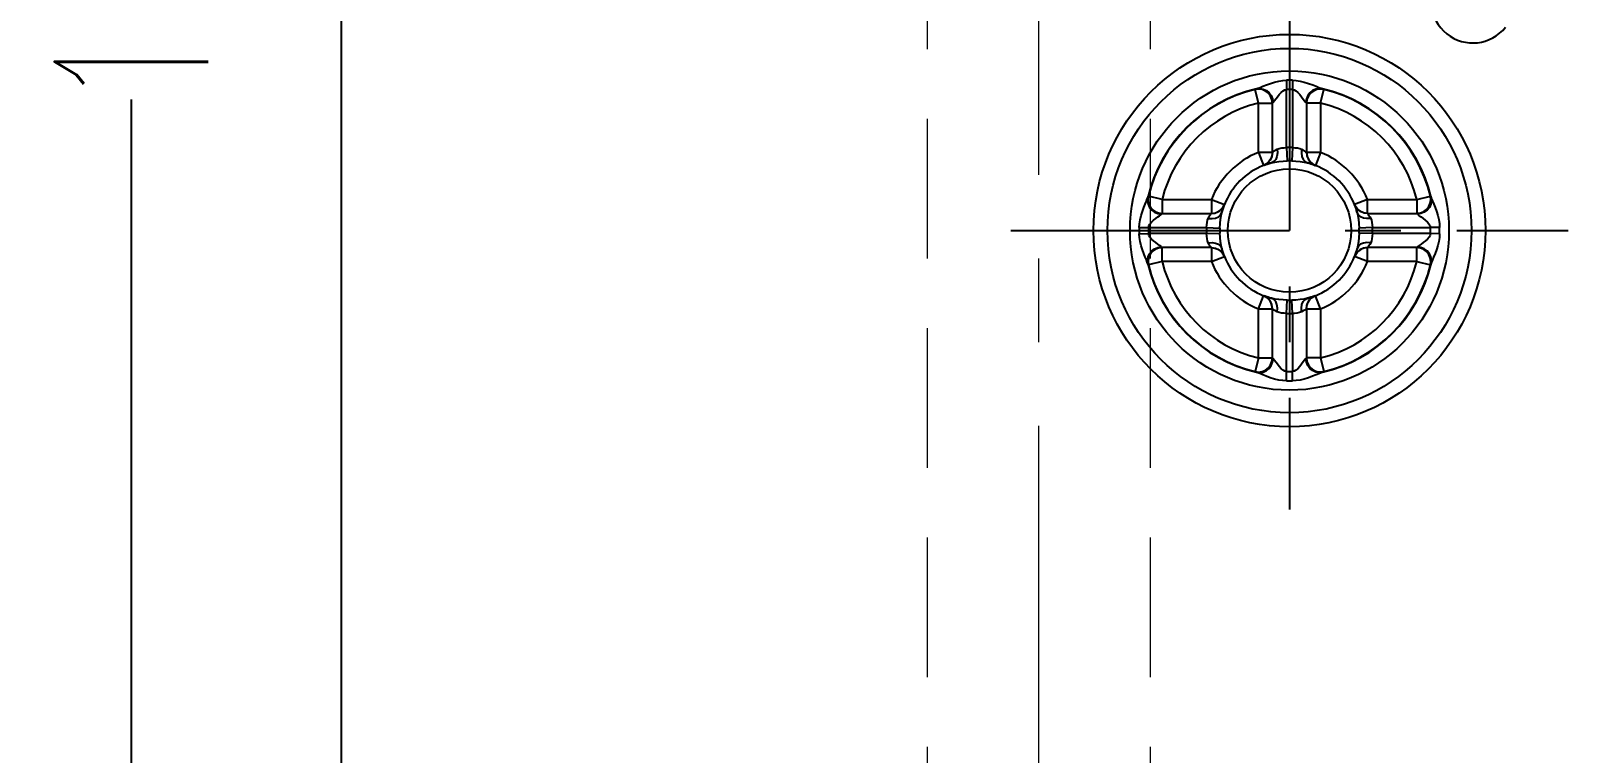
# Model space of a CAD drawing. Header units: millimetres. Extents: x 35888 to 37096, y -21952 to -21097.
# Drawn here: x 36757 to 36812.2, y -21456.6 to -21430.7 of the extents above; entities that cross this region are included whole.
import ezdxf

# ---------------------------------------------------------------- set-up
doc = ezdxf.new("R2010")
doc.units = ezdxf.units.MM
doc.header["$LTSCALE"] = 8
doc.linetypes.add('CENTER', pattern=[2, 1.25, -0.25, 0.25, -0.25])
doc.linetypes.add('HIDDEN', pattern=[0.375, 0.25, -0.125])
doc.layers.get('DEFPOINTS').update_dxf_attribs({"color": 6})
for name, color, linetype in [('Cav-cor', 30, 'Continuous'), ('DEFAULT_1', 7, 'CENTER'), ('Ru', 8, 'Continuous')]:
    doc.layers.add(name, color=color, linetype=linetype)
doc.layers.add('dim', color=3, linetype='Continuous', lineweight=15)
doc.layers.add('WR', color=122, linetype='HIDDEN', lineweight=18)
doc.styles.get("Standard").update_dxf_attribs({"font": 'txt.shx', "width": 0.67, "bigfont": 'chineset.shx'})
doc.dimstyles.new('ISO-25', dxfattribs={"dimtxt": 5.5, "dimasz": 4, "dimexe": 0.3, "dimexo": 0.3, "dimtad": 0, "dimzin": 1, "dimdsep": 46, "dimtxsty": 'Standard', "dimcen": 0, "dimclrd": 3, "dimclre": 3, "dimclrt": 7, "dimazin": 0, "dimtfac": 1, "dimtofl": 0, "dimtmove": 0, "dimatfit": 0, "dimfxl": 0, "dimarcsym": 0})

# ---------------------------------------------------------------- blocks, each defined once
blk = doc.blocks.new('*D29408')
at = {"layer": 'DEFPOINTS', "color": 0}
for p in [(36760.647, -21324.87), (36768.188, -21324.87), (36780.188, -21494.87)]:
    blk.add_point(p, dxfattribs=at)
at = {"layer": 'dim', "color": 3, "lineweight": -2}
for p, q in [((36767.888, -21324.87), (36760.347, -21324.87)), ((36760.647, -21328.87), (36760.647, -21416.568)), ((36760.647, -21490.87), (36760.647, -21433.172)), ((36779.888, -21494.87), (36760.347, -21494.87))]:
    blk.add_line(p, q, dxfattribs=at)
at = {"layer": 'dim', "color": 3}
for points in [[(36761.313, -21328.87), (36759.98, -21328.87), (36760.647, -21324.87)], [(36759.98, -21490.87), (36761.313, -21490.87), (36760.647, -21494.87)]]:
    blk.add_solid(points, dxfattribs=at)
at = {"layer": 'dim', "color": 7, "insert": (36760.647, -21424.87), "char_height": 5.5, "attachment_point": 5, "rotation": 90}
blk.add_mtext('170.00', dxfattribs=at)

msp = doc.modelspace()

# ---------------------------------------------------------------- linework, layer by layer
at = {"layer": 'Cav-cor', "color": 1}
for p, q in [((36768.188, -21484.87), (36768.188, -21209.87)), ((36801.083, -21432.8), (36800.954, -21432.814)), ((36800.954, -21432.814), (36800.959, -21432.804)), ((36801.073, -21433.302), (36800.954, -21432.814)), ((36801.432, -21432.95), (36801.33, -21432.87)), ((36802.076, -21432.484), (36802.083, -21432.816)), ((36802.083, -21434.897), (36802.083, -21432.816)), ((36802.299, -21432.484), (36802.292, -21432.816)), ((36802.292, -21432.816), (36802.292, -21434.897)), ((36803.045, -21432.87), (36802.943, -21432.95)), ((36803.302, -21433.302), (36803.421, -21432.814)), ((36803.416, -21432.804), (36803.421, -21432.814)), ((36801.073, -21433.302), (36801.576, -21433.302)), ((36801.073, -21435.068), (36801.073, -21433.302)), ((36801.576, -21435.068), (36801.576, -21433.302)), ((36801.58, -21433.152), (36801.599, -21433.279)), ((36802.795, -21433.152), (36802.777, -21433.279)), ((36802.816, -21433.174), (36802.799, -21433.302)), ((36803.302, -21433.302), (36802.799, -21433.302)), ((36802.799, -21433.302), (36802.799, -21435.068)), ((36803.302, -21433.302), (36803.302, -21435.068)), ((36801.073, -21435.068), (36801.259, -21435.535)), ((36801.576, -21435.068), (36801.073, -21435.068)), ((36801.58, -21435.066), (36801.558, -21435.214)), ((36801.576, -21435.068), (36801.578, -21435.067)), ((36802.083, -21434.897), (36802.1, -21435.374)), ((36802.292, -21434.897), (36802.276, -21435.374)), ((36802.795, -21435.066), (36802.817, -21435.214)), ((36803.302, -21435.068), (36802.799, -21435.068)), ((36803.302, -21435.068), (36803.116, -21435.535)), ((36801.363, -21435.479), (36801.259, -21435.535)), ((36801.392, -21435.459), (36801.263, -21435.534)), ((36801.452, -21435.399), (36801.363, -21435.479)), ((36801.493, -21435.349), (36801.392, -21435.459)), ((36801.558, -21435.214), (36801.493, -21435.349)), ((36801.628, -21435.399), (36801.546, -21435.441)), ((36802.714, -21435.416), (36802.829, -21435.441)), ((36802.747, -21435.399), (36802.829, -21435.441)), ((36802.817, -21435.214), (36802.882, -21435.349)), ((36802.829, -21435.441), (36802.898, -21435.46)), ((36802.882, -21435.349), (36802.983, -21435.459)), ((36802.923, -21435.399), (36803.012, -21435.479)), ((36802.983, -21435.459), (36803.112, -21435.534)), ((36803.012, -21435.479), (36803.116, -21435.535)), ((36803.114, -21435.534), (36803.116, -21435.535)), ((36797.122, -21436.642), (36797.132, -21436.636)), ((36797.62, -21436.755), (36797.132, -21436.636)), ((36797.62, -21436.755), (36799.386, -21436.755)), ((36797.62, -21436.755), (36797.62, -21437.258)), ((36799.386, -21436.755), (36799.853, -21436.941)), ((36799.386, -21436.755), (36799.386, -21437.258)), ((36804.989, -21436.755), (36804.522, -21436.941)), ((36804.989, -21436.755), (36806.755, -21436.755)), ((36804.989, -21437.258), (36804.989, -21436.755)), ((36806.755, -21436.755), (36807.243, -21436.636)), ((36806.755, -21436.755), (36806.755, -21437.258)), ((36807.243, -21436.636), (36807.254, -21436.642)), ((36807.257, -21436.765), (36807.243, -21436.636)), ((36797.188, -21437.012), (36797.268, -21437.114)), ((36797.47, -21437.262), (36797.596, -21437.281)), ((36797.492, -21437.241), (36797.62, -21437.258)), ((36797.62, -21437.258), (36799.386, -21437.258)), ((36799.384, -21437.262), (36799.532, -21437.24)), ((36799.532, -21437.24), (36799.667, -21437.176)), ((36799.667, -21437.176), (36799.776, -21437.074)), ((36799.716, -21437.311), (36799.758, -21437.228)), ((36799.717, -21437.134), (36799.797, -21437.045)), ((36799.735, -21437.336), (36799.746, -21437.279)), ((36799.746, -21437.279), (36799.758, -21437.228)), ((36799.758, -21437.228), (36799.778, -21437.159)), ((36799.776, -21437.074), (36799.852, -21436.945)), ((36799.797, -21437.045), (36799.853, -21436.941)), ((36799.852, -21436.943), (36799.853, -21436.941)), ((36804.579, -21437.046), (36804.522, -21436.941)), ((36804.599, -21437.074), (36804.524, -21436.945)), ((36804.66, -21437.135), (36804.579, -21437.046)), ((36804.708, -21437.176), (36804.599, -21437.074)), ((36804.659, -21437.311), (36804.617, -21437.228)), ((36804.617, -21437.228), (36804.629, -21437.279)), ((36804.843, -21437.24), (36804.708, -21437.176)), ((36804.991, -21437.262), (36804.843, -21437.24)), ((36804.989, -21437.258), (36806.755, -21437.258)), ((36804.989, -21437.258), (36804.99, -21437.26)), ((36806.905, -21437.262), (36806.779, -21437.281)), ((36807.107, -21437.114), (36807.187, -21437.012)), ((36796.801, -21437.758), (36797.134, -21437.765)), ((36797.134, -21437.765), (36799.215, -21437.765)), ((36799.215, -21437.765), (36799.692, -21437.782)), ((36804.66, -21437.466), (36804.675, -21437.618)), ((36804.675, -21437.618), (36804.683, -21437.782)), ((36805.161, -21437.765), (36804.683, -21437.782)), ((36805.161, -21437.765), (36807.242, -21437.765)), ((36807.133, -21437.565), (36807.192, -21437.634)), ((36807.574, -21437.758), (36807.242, -21437.765)), ((36796.801, -21437.982), (36797.134, -21437.975)), ((36799.215, -21437.975), (36797.134, -21437.975)), ((36797.242, -21438.175), (36797.183, -21438.106)), ((36797.47, -21438.477), (36797.596, -21438.459)), ((36799.215, -21437.975), (36799.692, -21437.958)), ((36799.701, -21438.121), (36799.692, -21437.958)), ((36799.715, -21438.274), (36799.701, -21438.121)), ((36799.716, -21438.429), (36799.758, -21438.511)), ((36799.758, -21438.511), (36799.746, -21438.46)), ((36804.659, -21438.429), (36804.617, -21438.511)), ((36804.629, -21438.46), (36804.617, -21438.511)), ((36804.641, -21438.403), (36804.629, -21438.46)), ((36805.161, -21437.975), (36804.683, -21437.958)), ((36807.242, -21437.975), (36805.161, -21437.975)), ((36806.905, -21438.477), (36806.779, -21438.459)), ((36807.574, -21437.982), (36807.242, -21437.975)), ((36797.118, -21438.974), (36797.132, -21439.103)), ((36797.62, -21438.984), (36797.132, -21439.103)), ((36797.268, -21438.625), (36797.188, -21438.727)), ((36799.386, -21438.482), (36797.62, -21438.482)), ((36797.62, -21438.984), (36797.62, -21438.482)), ((36799.386, -21438.984), (36797.62, -21438.984)), ((36799.384, -21438.477), (36799.532, -21438.499)), ((36799.386, -21438.482), (36799.385, -21438.479)), ((36799.386, -21438.482), (36799.386, -21438.984)), ((36799.386, -21438.984), (36799.853, -21438.798)), ((36799.532, -21438.499), (36799.667, -21438.564)), ((36799.667, -21438.564), (36799.776, -21438.665)), ((36799.716, -21438.605), (36799.796, -21438.693)), ((36799.776, -21438.665), (36799.852, -21438.795)), ((36799.796, -21438.693), (36799.853, -21438.798)), ((36804.579, -21438.694), (36804.522, -21438.798)), ((36804.523, -21438.796), (36804.522, -21438.798)), ((36804.989, -21438.984), (36804.522, -21438.798)), ((36804.599, -21438.665), (36804.524, -21438.795)), ((36804.659, -21438.606), (36804.579, -21438.694)), ((36804.617, -21438.511), (36804.597, -21438.581)), ((36804.708, -21438.564), (36804.599, -21438.665)), ((36804.843, -21438.499), (36804.708, -21438.564)), ((36804.991, -21438.477), (36804.843, -21438.499)), ((36806.755, -21438.482), (36804.989, -21438.482)), ((36804.989, -21438.984), (36804.989, -21438.482)), ((36806.755, -21438.984), (36804.989, -21438.984)), ((36806.884, -21438.498), (36806.755, -21438.482)), ((36806.755, -21438.984), (36806.755, -21438.482)), ((36806.755, -21438.984), (36807.243, -21439.103)), ((36807.187, -21438.727), (36807.107, -21438.625)), ((36797.132, -21439.103), (36797.122, -21439.098)), ((36807.254, -21439.098), (36807.243, -21439.103)), ((36801.073, -21440.671), (36801.259, -21440.204)), ((36801.073, -21440.671), (36801.576, -21440.671)), ((36801.073, -21442.437), (36801.073, -21440.671)), ((36801.261, -21440.205), (36801.259, -21440.204)), ((36801.363, -21440.261), (36801.259, -21440.204)), ((36801.392, -21440.281), (36801.263, -21440.206)), ((36801.452, -21440.341), (36801.363, -21440.261)), ((36801.493, -21440.391), (36801.392, -21440.281)), ((36801.546, -21440.299), (36801.477, -21440.28)), ((36801.558, -21440.525), (36801.493, -21440.391)), ((36801.628, -21440.341), (36801.546, -21440.299)), ((36801.662, -21440.324), (36801.546, -21440.299)), ((36801.58, -21440.673), (36801.558, -21440.525)), ((36801.576, -21442.437), (36801.576, -21440.671)), ((36802.083, -21440.843), (36802.1, -21440.366)), ((36802.292, -21440.843), (36802.276, -21440.366)), ((36802.747, -21440.341), (36802.829, -21440.299)), ((36802.795, -21440.673), (36802.817, -21440.525)), ((36802.799, -21440.671), (36802.797, -21440.672)), ((36802.799, -21440.671), (36803.302, -21440.671)), ((36802.799, -21440.671), (36802.799, -21442.437)), ((36802.817, -21440.525), (36802.882, -21440.391)), ((36802.882, -21440.391), (36802.983, -21440.281)), ((36802.923, -21440.342), (36803.011, -21440.261)), ((36802.983, -21440.281), (36803.112, -21440.206)), ((36803.011, -21440.261), (36803.116, -21440.204)), ((36803.302, -21440.671), (36803.116, -21440.204)), ((36803.302, -21440.671), (36803.302, -21442.437)), ((36802.083, -21442.924), (36802.083, -21440.843)), ((36802.292, -21440.843), (36802.292, -21442.924)), ((36801.073, -21442.437), (36800.954, -21442.925)), ((36801.073, -21442.437), (36801.576, -21442.437)), ((36801.33, -21442.869), (36801.432, -21442.789)), ((36801.559, -21442.566), (36801.576, -21442.437)), ((36801.58, -21442.587), (36801.599, -21442.461)), ((36802.795, -21442.587), (36802.777, -21442.461)), ((36803.302, -21442.437), (36802.799, -21442.437)), ((36802.943, -21442.789), (36803.045, -21442.869)), ((36803.302, -21442.437), (36803.421, -21442.925)), ((36800.959, -21442.936), (36800.954, -21442.925)), ((36802.076, -21443.256), (36802.083, -21442.924)), ((36802.299, -21443.256), (36802.292, -21442.924)), ((36803.292, -21442.94), (36803.421, -21442.925)), ((36803.421, -21442.925), (36803.416, -21442.936))]:
    msp.add_line(p, q, dxfattribs=at)
for points in [[(36800.959, -21432.804), (36800.965, -21432.801), (36800.978, -21432.796), (36801, -21432.789)], [(36800.959, -21432.804), (36801.088, -21432.79), (36801.216, -21432.809), (36801.335, -21432.86), (36801.437, -21432.94), (36801.515, -21433.044), (36801.564, -21433.164), (36801.58, -21433.292)], [(36801, -21432.789), (36801.053, -21432.771), (36801.131, -21432.74), (36801.233, -21432.699), (36801.358, -21432.649), (36801.503, -21432.596), (36801.655, -21432.549), (36801.804, -21432.514)], [(36801, -21432.789), (36801.123, -21432.778), (36801.245, -21432.799), (36801.358, -21432.851), (36801.456, -21432.931), (36801.532, -21433.034), (36801.58, -21433.152)], [(36801.33, -21432.87), (36801.211, -21432.819), (36801.083, -21432.8)], [(36801.576, -21433.302), (36801.559, -21433.174), (36801.51, -21433.054), (36801.432, -21432.95)], [(36801.804, -21432.514), (36801.945, -21432.492), (36802.076, -21432.484)], [(36801.819, -21432.994), (36801.887, -21432.92), (36801.956, -21432.863)], [(36801.956, -21432.863), (36802.021, -21432.828), (36802.083, -21432.816)], [(36802.292, -21432.816), (36802.353, -21432.828), (36802.419, -21432.862), (36802.488, -21432.919), (36802.557, -21432.995), (36802.623, -21433.079)], [(36802.299, -21432.484), (36802.429, -21432.492), (36802.57, -21432.513)], [(36802.57, -21432.513), (36802.72, -21432.549), (36802.874, -21432.596), (36803.021, -21432.65), (36803.146, -21432.7), (36803.246, -21432.741), (36803.323, -21432.772), (36803.375, -21432.789)], [(36803.375, -21432.789), (36803.253, -21432.778), (36803.131, -21432.799), (36803.017, -21432.851), (36802.919, -21432.931), (36802.844, -21433.034), (36802.795, -21433.152)], [(36803.416, -21432.804), (36803.287, -21432.79), (36803.159, -21432.809), (36803.04, -21432.86), (36802.939, -21432.94), (36802.861, -21433.044), (36802.812, -21433.164), (36802.795, -21433.292)], [(36802.943, -21432.95), (36802.865, -21433.054), (36802.816, -21433.174)], [(36803.421, -21432.814), (36803.292, -21432.8), (36803.164, -21432.819), (36803.045, -21432.87)], [(36803.375, -21432.789), (36803.397, -21432.796), (36803.411, -21432.801), (36803.416, -21432.804)], [(36801.599, -21433.279), (36801.622, -21433.257), (36801.656, -21433.213)], [(36801.656, -21433.213), (36801.754, -21433.076), (36801.819, -21432.994)], [(36802.623, -21433.079), (36802.72, -21433.215), (36802.754, -21433.257), (36802.777, -21433.279)], [(36801.576, -21435.068), (36801.561, -21435.187), (36801.519, -21435.3), (36801.452, -21435.399)], [(36801.587, -21435.061), (36801.608, -21435.045), (36801.643, -21435.02), (36801.692, -21434.988), (36801.75, -21434.955)], [(36801.75, -21434.955), (36801.758, -21435.091), (36801.738, -21435.217), (36801.694, -21435.322), (36801.628, -21435.399)], [(36801.75, -21434.955), (36801.822, -21434.928), (36801.909, -21434.912)], [(36801.909, -21434.912), (36802.002, -21434.903), (36802.083, -21434.897)], [(36802.292, -21434.897), (36802.377, -21434.903), (36802.471, -21434.912), (36802.556, -21434.928), (36802.625, -21434.955)], [(36802.625, -21434.955), (36802.618, -21435.091), (36802.637, -21435.217), (36802.681, -21435.322), (36802.747, -21435.399)], [(36802.625, -21434.955), (36802.683, -21434.988), (36802.732, -21435.02), (36802.767, -21435.045), (36802.788, -21435.061), (36802.795, -21435.066)], [(36802.799, -21435.068), (36802.814, -21435.187), (36802.856, -21435.3), (36802.923, -21435.399)], [(36801.266, -21435.533), (36801.28, -21435.527), (36801.29, -21435.523), (36801.304, -21435.518), (36801.321, -21435.512), (36801.34, -21435.504), (36801.363, -21435.496), (36801.39, -21435.487), (36801.421, -21435.477), (36801.455, -21435.466), (36801.494, -21435.455), (36801.536, -21435.443), (36801.546, -21435.441)], [(36801.546, -21435.441), (36801.665, -21435.415), (36801.809, -21435.395)], [(36801.809, -21435.395), (36801.964, -21435.381), (36802.1, -21435.374)], [(36802.276, -21435.374), (36802.416, -21435.381), (36802.574, -21435.395), (36802.714, -21435.416)], [(36802.898, -21435.46), (36802.953, -21435.477), (36802.998, -21435.491), (36803.034, -21435.504), (36803.062, -21435.514), (36803.084, -21435.522), (36803.098, -21435.528), (36803.108, -21435.532)], [(36796.832, -21437.482), (36796.869, -21437.33), (36796.915, -21437.182), (36796.965, -21437.044), (36797.015, -21436.919), (36797.058, -21436.815), (36797.089, -21436.736), (36797.107, -21436.682)], [(36797.107, -21436.682), (36797.096, -21436.805), (36797.117, -21436.927), (36797.169, -21437.04), (36797.249, -21437.138), (36797.352, -21437.214), (36797.47, -21437.262)], [(36797.107, -21436.682), (36797.114, -21436.66), (36797.119, -21436.647), (36797.122, -21436.642)], [(36797.122, -21436.642), (36797.108, -21436.77), (36797.127, -21436.898), (36797.178, -21437.017), (36797.258, -21437.119), (36797.362, -21437.197), (36797.481, -21437.246), (36797.61, -21437.262)], [(36797.132, -21436.636), (36797.118, -21436.765), (36797.137, -21436.893), (36797.188, -21437.012)], [(36807.254, -21436.642), (36807.268, -21436.77), (36807.248, -21436.898), (36807.197, -21437.017), (36807.117, -21437.119), (36807.014, -21437.197), (36806.894, -21437.246), (36806.765, -21437.262)], [(36807.268, -21436.682), (36807.279, -21436.805), (36807.258, -21436.927), (36807.206, -21437.04), (36807.126, -21437.138), (36807.024, -21437.214), (36806.905, -21437.262)], [(36807.187, -21437.012), (36807.238, -21436.893), (36807.257, -21436.765)], [(36807.254, -21436.642), (36807.257, -21436.647), (36807.261, -21436.66), (36807.268, -21436.682)], [(36807.268, -21436.682), (36807.286, -21436.736), (36807.318, -21436.815), (36807.361, -21436.919), (36807.41, -21437.043), (36807.46, -21437.18), (36807.506, -21437.327), (36807.542, -21437.477)], [(36797.134, -21437.765), (36797.146, -21437.703), (36797.182, -21437.636), (36797.24, -21437.566), (36797.314, -21437.5), (36797.392, -21437.438), (36797.468, -21437.383), (36797.53, -21437.338), (36797.574, -21437.304), (36797.596, -21437.281)], [(36797.268, -21437.114), (36797.372, -21437.192), (36797.492, -21437.241)], [(36799.273, -21437.433), (36799.305, -21437.375), (36799.337, -21437.327), (36799.363, -21437.291), (36799.379, -21437.269), (36799.384, -21437.262)], [(36799.273, -21437.433), (36799.409, -21437.44), (36799.535, -21437.421), (36799.64, -21437.376), (36799.716, -21437.311)], [(36799.386, -21437.258), (36799.505, -21437.244), (36799.617, -21437.202), (36799.717, -21437.134)], [(36799.692, -21437.782), (36799.701, -21437.618), (36799.715, -21437.466), (36799.735, -21437.336)], [(36799.778, -21437.159), (36799.794, -21437.105), (36799.809, -21437.06), (36799.822, -21437.023), (36799.832, -21436.995), (36799.84, -21436.974), (36799.846, -21436.96), (36799.85, -21436.95)], [(36804.525, -21436.948), (36804.531, -21436.962), (36804.534, -21436.973), (36804.54, -21436.986), (36804.546, -21437.003), (36804.553, -21437.023), (36804.561, -21437.046), (36804.57, -21437.072), (36804.58, -21437.103), (36804.591, -21437.137), (36804.602, -21437.176), (36804.614, -21437.219), (36804.617, -21437.228)], [(36804.629, -21437.279), (36804.641, -21437.336), (36804.66, -21437.466)], [(36805.103, -21437.433), (36804.966, -21437.44), (36804.841, -21437.421), (36804.735, -21437.376), (36804.659, -21437.311)], [(36804.989, -21437.258), (36804.87, -21437.244), (36804.759, -21437.202), (36804.66, -21437.135)], [(36804.996, -21437.269), (36805.013, -21437.291), (36805.038, -21437.327), (36805.07, -21437.375), (36805.103, -21437.433)], [(36806.755, -21437.258), (36806.884, -21437.241), (36807.004, -21437.192), (36807.107, -21437.114)], [(36806.779, -21437.281), (36806.801, -21437.304), (36806.845, -21437.339), (36806.908, -21437.384), (36806.983, -21437.438), (36807.061, -21437.499), (36807.133, -21437.565)], [(36796.801, -21437.758), (36796.81, -21437.626), (36796.832, -21437.482)], [(36799.215, -21437.765), (36799.222, -21437.667), (36799.232, -21437.576), (36799.247, -21437.497), (36799.273, -21437.433)], [(36805.103, -21437.433), (36805.128, -21437.497), (36805.144, -21437.576)], [(36805.144, -21437.576), (36805.153, -21437.667), (36805.161, -21437.765)], [(36807.192, -21437.634), (36807.229, -21437.702), (36807.242, -21437.765)], [(36807.542, -21437.477), (36807.565, -21437.624), (36807.574, -21437.758)], [(36796.833, -21438.262), (36796.81, -21438.115), (36796.801, -21437.982)], [(36797.107, -21439.057), (36797.089, -21439.003), (36797.057, -21438.924), (36797.015, -21438.82), (36796.965, -21438.697), (36796.915, -21438.559), (36796.87, -21438.413), (36796.833, -21438.262)], [(36797.183, -21438.106), (36797.147, -21438.037), (36797.134, -21437.975)], [(36797.596, -21438.459), (36797.574, -21438.435), (36797.53, -21438.401), (36797.467, -21438.356), (36797.393, -21438.302), (36797.315, -21438.241), (36797.242, -21438.175)], [(36799.232, -21438.164), (36799.222, -21438.073), (36799.215, -21437.975)], [(36799.273, -21438.307), (36799.247, -21438.242), (36799.232, -21438.164)], [(36799.273, -21438.307), (36799.409, -21438.3), (36799.535, -21438.319), (36799.64, -21438.363), (36799.716, -21438.429)], [(36799.379, -21438.47), (36799.363, -21438.449), (36799.337, -21438.413), (36799.305, -21438.365), (36799.273, -21438.307)], [(36799.746, -21438.46), (36799.735, -21438.403), (36799.715, -21438.274)], [(36804.683, -21437.958), (36804.675, -21438.121), (36804.66, -21438.274), (36804.641, -21438.403)], [(36805.103, -21438.307), (36804.966, -21438.3), (36804.841, -21438.319), (36804.735, -21438.363), (36804.659, -21438.429)], [(36805.103, -21438.307), (36805.07, -21438.365), (36805.038, -21438.413), (36805.013, -21438.449), (36804.996, -21438.47), (36804.991, -21438.477)], [(36805.161, -21437.975), (36805.153, -21438.073), (36805.144, -21438.164), (36805.128, -21438.242), (36805.103, -21438.307)], [(36807.242, -21437.975), (36807.229, -21438.037), (36807.193, -21438.104), (36807.135, -21438.173), (36807.062, -21438.24), (36806.983, -21438.302), (36806.908, -21438.356), (36806.845, -21438.401), (36806.801, -21438.435), (36806.779, -21438.459)], [(36807.543, -21438.258), (36807.507, -21438.409), (36807.46, -21438.557), (36807.41, -21438.696), (36807.36, -21438.821), (36807.318, -21438.925), (36807.286, -21439.004), (36807.268, -21439.057)], [(36807.574, -21437.982), (36807.565, -21438.114), (36807.543, -21438.258)], [(36797.107, -21439.057), (36797.096, -21438.935), (36797.117, -21438.813), (36797.169, -21438.699), (36797.249, -21438.601), (36797.352, -21438.526), (36797.47, -21438.477)], [(36797.122, -21439.098), (36797.108, -21438.969), (36797.127, -21438.841), (36797.178, -21438.722), (36797.258, -21438.621), (36797.362, -21438.543), (36797.481, -21438.494), (36797.61, -21438.477)], [(36797.188, -21438.727), (36797.137, -21438.846), (36797.118, -21438.974)], [(36797.62, -21438.482), (36797.492, -21438.498), (36797.372, -21438.547), (36797.268, -21438.625)], [(36799.386, -21438.482), (36799.505, -21438.496), (36799.617, -21438.538), (36799.716, -21438.605)], [(36799.85, -21438.792), (36799.845, -21438.777), (36799.841, -21438.767), (36799.836, -21438.754), (36799.829, -21438.737), (36799.822, -21438.717), (36799.814, -21438.694), (36799.805, -21438.667), (36799.795, -21438.637), (36799.784, -21438.602), (36799.773, -21438.564), (36799.761, -21438.521), (36799.758, -21438.511)], [(36804.597, -21438.581), (36804.581, -21438.635), (36804.566, -21438.68), (36804.553, -21438.716), (36804.543, -21438.745), (36804.535, -21438.766), (36804.53, -21438.78), (36804.526, -21438.79)], [(36804.989, -21438.482), (36804.87, -21438.496), (36804.758, -21438.538), (36804.659, -21438.606)], [(36807.254, -21439.098), (36807.268, -21438.969), (36807.248, -21438.841), (36807.197, -21438.722), (36807.117, -21438.621), (36807.014, -21438.543), (36806.894, -21438.494), (36806.765, -21438.477)], [(36807.107, -21438.625), (36807.004, -21438.547), (36806.884, -21438.498)], [(36807.268, -21439.057), (36807.279, -21438.935), (36807.258, -21438.813), (36807.206, -21438.699), (36807.126, -21438.601), (36807.024, -21438.526), (36806.905, -21438.477)], [(36807.243, -21439.103), (36807.257, -21438.974), (36807.238, -21438.846), (36807.187, -21438.727)], [(36797.122, -21439.098), (36797.119, -21439.093), (36797.114, -21439.079), (36797.107, -21439.057)], [(36807.268, -21439.057), (36807.261, -21439.079), (36807.257, -21439.093), (36807.254, -21439.098)], [(36801.477, -21440.28), (36801.423, -21440.263), (36801.378, -21440.248), (36801.341, -21440.235), (36801.313, -21440.225), (36801.292, -21440.217), (36801.278, -21440.212), (36801.268, -21440.208)], [(36801.576, -21440.671), (36801.561, -21440.552), (36801.519, -21440.44), (36801.452, -21440.341)], [(36801.75, -21440.785), (36801.692, -21440.752), (36801.643, -21440.72), (36801.608, -21440.694), (36801.587, -21440.678), (36801.58, -21440.673)], [(36801.75, -21440.785), (36801.758, -21440.649), (36801.738, -21440.523), (36801.694, -21440.418), (36801.628, -21440.341)], [(36802.1, -21440.366), (36801.959, -21440.358), (36801.801, -21440.344), (36801.662, -21440.324)], [(36802.567, -21440.345), (36802.411, -21440.359), (36802.276, -21440.366)], [(36802.829, -21440.299), (36802.71, -21440.325), (36802.567, -21440.345)], [(36802.625, -21440.785), (36802.618, -21440.649), (36802.637, -21440.523), (36802.681, -21440.418), (36802.747, -21440.341)], [(36802.799, -21440.671), (36802.814, -21440.553), (36802.855, -21440.441), (36802.923, -21440.342)], [(36803.109, -21440.207), (36803.095, -21440.213), (36803.085, -21440.217), (36803.071, -21440.222), (36803.055, -21440.228), (36803.035, -21440.235), (36803.012, -21440.243), (36802.985, -21440.252), (36802.955, -21440.262), (36802.92, -21440.273), (36802.882, -21440.285), (36802.839, -21440.296), (36802.829, -21440.299)], [(36802.083, -21440.843), (36801.998, -21440.836), (36801.904, -21440.827), (36801.82, -21440.811), (36801.75, -21440.785)], [(36802.467, -21440.828), (36802.374, -21440.837), (36802.292, -21440.843)], [(36802.625, -21440.785), (36802.553, -21440.812), (36802.467, -21440.828)], [(36802.788, -21440.678), (36802.767, -21440.694), (36802.732, -21440.72), (36802.683, -21440.752), (36802.625, -21440.785)], [(36800.954, -21442.925), (36801.083, -21442.94), (36801.211, -21442.92), (36801.33, -21442.869)], [(36800.959, -21442.936), (36801.088, -21442.95), (36801.216, -21442.931), (36801.335, -21442.879), (36801.437, -21442.799), (36801.515, -21442.696), (36801.564, -21442.576), (36801.58, -21442.448)], [(36801, -21442.95), (36801.123, -21442.961), (36801.245, -21442.94), (36801.358, -21442.888), (36801.456, -21442.808), (36801.532, -21442.706), (36801.58, -21442.587)], [(36801.432, -21442.789), (36801.51, -21442.686), (36801.559, -21442.566)], [(36801.753, -21442.661), (36801.655, -21442.525), (36801.622, -21442.483), (36801.599, -21442.461)], [(36802.083, -21442.924), (36802.022, -21442.911), (36801.956, -21442.877), (36801.888, -21442.82), (36801.818, -21442.744), (36801.753, -21442.661)], [(36802.419, -21442.877), (36802.354, -21442.911), (36802.292, -21442.924)], [(36802.557, -21442.745), (36802.488, -21442.82), (36802.419, -21442.877)], [(36802.72, -21442.526), (36802.621, -21442.663), (36802.557, -21442.745)], [(36802.777, -21442.461), (36802.753, -21442.483), (36802.72, -21442.526)], [(36803.416, -21442.936), (36803.287, -21442.95), (36803.159, -21442.931), (36803.04, -21442.879), (36802.939, -21442.799), (36802.861, -21442.696), (36802.812, -21442.576), (36802.795, -21442.448)], [(36803.375, -21442.95), (36803.253, -21442.961), (36803.131, -21442.94), (36803.017, -21442.888), (36802.919, -21442.808), (36802.844, -21442.706), (36802.795, -21442.587)], [(36802.799, -21442.437), (36802.816, -21442.566), (36802.865, -21442.686), (36802.943, -21442.789)], [(36803.045, -21442.869), (36803.164, -21442.92), (36803.292, -21442.94)], [(36801, -21442.95), (36800.978, -21442.944), (36800.965, -21442.939), (36800.959, -21442.936)], [(36801.805, -21443.226), (36801.655, -21443.191), (36801.501, -21443.143), (36801.354, -21443.09), (36801.229, -21443.039), (36801.129, -21442.998), (36801.053, -21442.968), (36801, -21442.95)], [(36802.076, -21443.256), (36801.946, -21443.248), (36801.805, -21443.226)], [(36802.571, -21443.226), (36802.43, -21443.247), (36802.299, -21443.256)], [(36803.375, -21442.95), (36803.322, -21442.968), (36803.244, -21442.999), (36803.143, -21443.041), (36803.017, -21443.091), (36802.872, -21443.144), (36802.72, -21443.191), (36802.571, -21443.226)], [(36803.416, -21442.936), (36803.411, -21442.939), (36803.397, -21442.944), (36803.375, -21442.95)]]:
    msp.add_lwpolyline(points, dxfattribs=at)
for radius in [7.03, 6.528, 5.72, 2.211]:
    msp.add_circle((36802.188, -21437.87), radius, dxfattribs=at)
for radius, start, end in [(5.217, 103.1574, 166.8426), (5.204, 103.71, 166.29), (5.387, 88.8113, 91.1887), (5.055, 88.8113, 91.1887), (5.217, 13.1574, 76.8426), (5.204, 13.71, 76.29), (4.701, 103.7101, 166.2899), (4.701, 13.71, 76.2899), (3.015, 111.6902, 158.3097), (2.975, 87.9798, 92.0202), (3.015, 21.6903, 68.3098), (2.513, 111.6898, 158.3102), (2.513, 104.789, 111.5986), (2.497, 87.9798, 92.0202), (2.513, 68.6799, 75.211), (2.513, 21.6898, 68.3102), (2.513, 158.686, 165.211), (2.513, 14.789, 21.5986), (5.387, 178.8113, 181.1887), (5.055, 178.8113, 181.1887), (2.975, 177.9798, 182.0202), (2.497, 177.9798, 182.0202), (2.497, 357.9798, 2.0202), (2.975, 357.9798, 2.0202), (5.055, 358.8113, 1.1887), (5.387, 358.8113, 1.1887), (4.701, 193.71, 256.2899), (3.015, 201.6903, 248.3098), (2.513, 194.789, 201.5986), (2.513, 201.6898, 248.3102), (2.513, 291.6898, 338.3102), (4.701, 283.7101, 346.2899), (3.015, 291.6898, 338.3091), (2.513, 338.686, 345.211), (5.217, 193.1574, 256.8426), (5.204, 193.71, 256.29), (5.217, 283.1574, 346.8426), (5.204, 283.71, 346.29), (2.513, 248.6799, 255.211), (2.497, 267.9798, 272.0202), (2.513, 284.789, 291.5986), (2.975, 267.9798, 272.0202), (5.387, 268.8113, 271.1887), (5.055, 268.8113, 271.1887)]:
    msp.add_arc((36802.188, -21437.87), radius, start, end, dxfattribs=at)
at = {"layer": 'DEFAULT_1', "color": 2, "linetype": 'CENTER'}
for p, q in [((36802.188, -21427.87), (36802.188, -21447.87)), ((36792.188, -21437.87), (36812.188, -21437.87))]:
    msp.add_line(p, q, dxfattribs=at)
at = {"layer": 'Ru', "linetype": 'Continuous'}
msp.add_arc((36808.766, -21429.647), 1.5, 141.3402, 321.3402, dxfattribs=at)
at = {"layer": 'WR', "linetype": 'CENTER', "ltscale": 1.5}
msp.add_line((36793.188, -21324.87), (36793.188, -21517.37), dxfattribs=at)
at = {"layer": 'WR', "linetype": 'HIDDEN', "ltscale": 2.5}
for p, q in [((36789.188, -21328.87), (36789.188, -21517.37)), ((36797.188, -21328.87), (36797.188, -21517.37))]:
    msp.add_line(p, q, dxfattribs=at)

# ---------------------------------------------------------------- dimensions: what is measured, and where the dimension line sits
at = {"layer": 'dim'}
dim = msp.add_linear_dim(base=(36760.647, -21324.87), p1=(36780.188, -21494.87), p2=(36768.188, -21324.87), angle=90, dimstyle='ISO-25', dxfattribs=at)
dim.commit()
dim.dimension.update_dxf_attribs({"geometry": '*D29408', "text_midpoint": (36760.647, -21424.87), "dimtype": 160})

doc.saveas('drawing.dxf')
